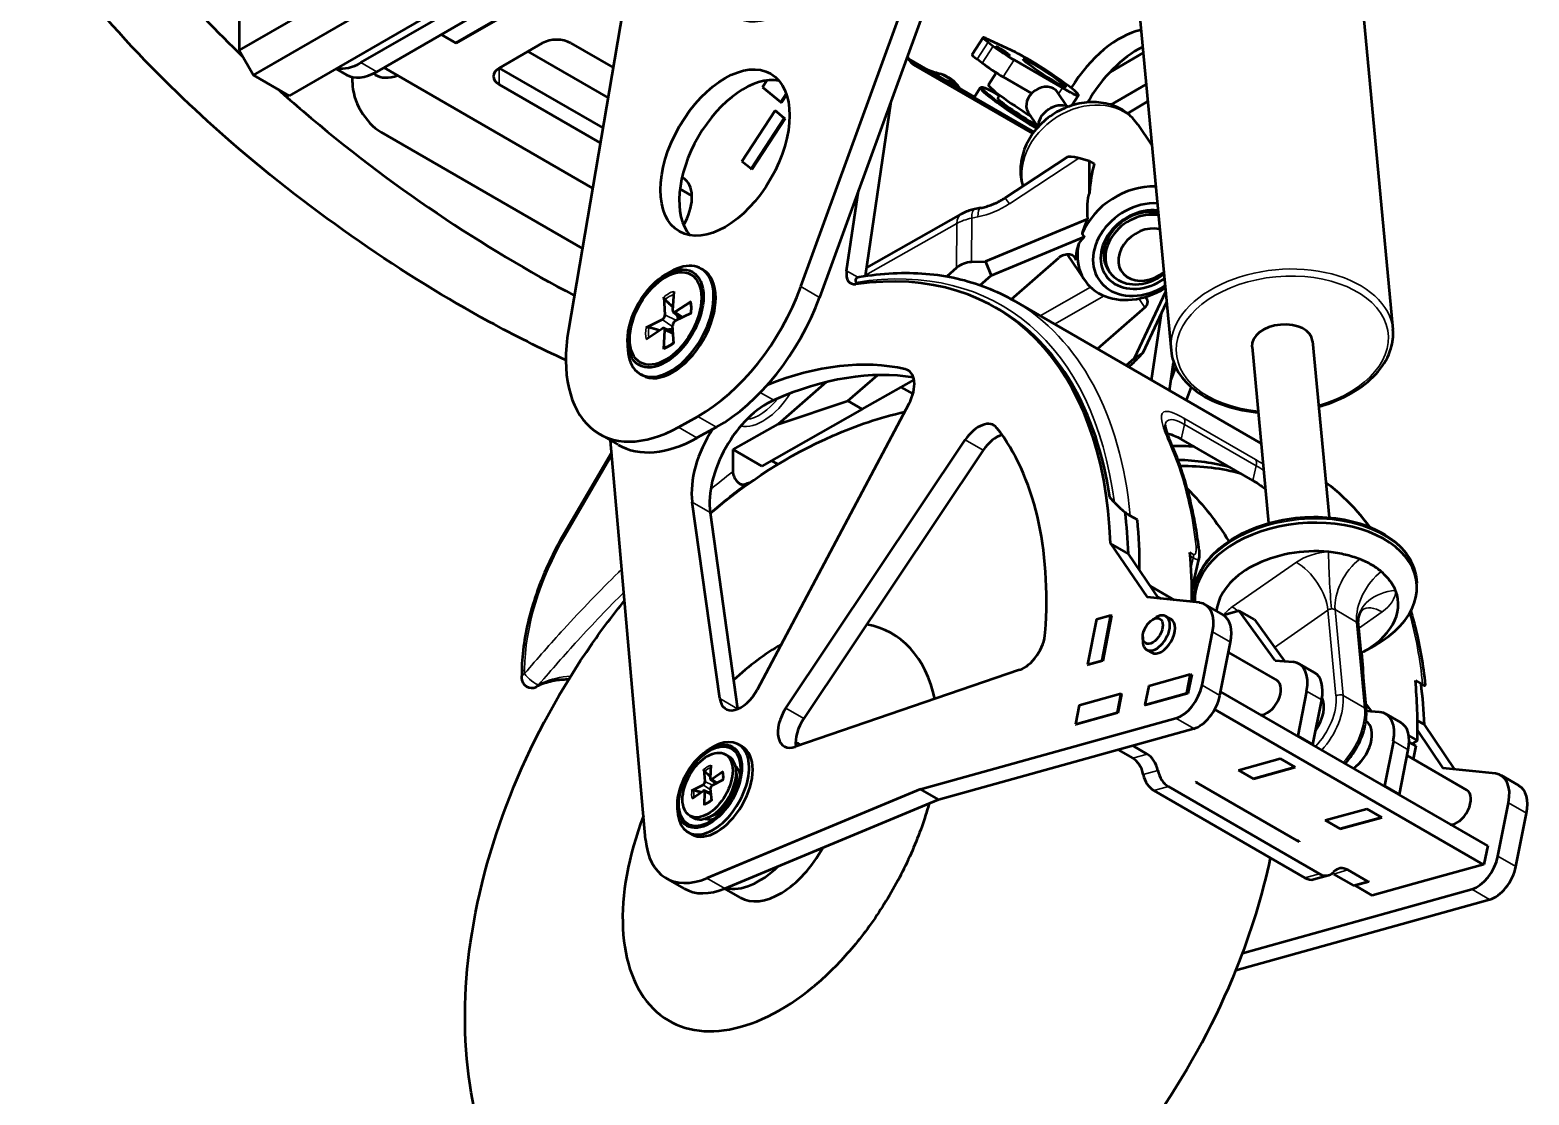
# Model space of a CAD drawing. Header units: millimetres. Extents: x 0 to 1188, y 0 to 840.
# Drawn here: x 843.5 to 991.5, y 199.9 to 304.9 of the extents above; entities that cross this region are included whole.
import ezdxf

# ---------------------------------------------------------------- set-up
doc = ezdxf.new("R2010")
doc.units = ezdxf.units.MM
doc.header["$LTSCALE"] = 2
doc.layers.add('Sichtbar (ISO)', color=7, linetype='Continuous', lineweight=50)
doc.layers.add('Sichtbar schmal (ISO)', color=7, linetype='Continuous', lineweight=35)

msp = doc.modelspace()

# ---------------------------------------------------------------- linework, layer by layer
at = {"layer": 'Sichtbar (ISO)'}
for p, q in [((919.6, 279.62), (938.84, 332.36)), ((940.68, 331.3), (921.44, 278.56)), ((903.07, 312.91), (896.66, 275.35)), ((879.73, 311.92), (864.17, 302.94)), ((876.19, 301.72), (893.29, 311.58)), ((894.84, 310.69), (877.75, 300.82)), ((865.59, 300.49), (881.14, 309.47)), ((974.84, 309.28), (978.03, 275.38)), ((864.17, 308.66), (864.17, 302.94)), ((884.68, 307.43), (869.12, 298.45)), ((891.19, 306.94), (885.53, 303.67)), ((891.26, 306.9), (885.6, 303.63)), ((952.94, 307.22), (956.13, 273.32)), ((884.11, 304.49), (885.53, 303.67)), ((885.6, 303.63), (884.11, 304.49)), ((885.6, 303.63), (885.6, 303.72)), ((889.84, 301.18), (894.08, 303.63)), ((896.91, 303.63), (901.08, 301.23)), ((937.59, 304.19), (936.5, 302.52)), ((940.79, 302.74), (937.84, 304.11)), ((938.09, 303.72), (938.58, 303.35)), ((864.17, 302.94), (865.59, 300.49)), ((892.67, 302.82), (900.57, 298.26)), ((930.21, 302.09), (936.72, 298.33)), ((930.26, 302), (942.61, 294.87)), ((937.49, 301.68), (936.99, 302.05)), ((940.65, 301.98), (945.42, 299.22)), ((953.37, 302.67), (950.12, 300.79)), ((869.12, 298.45), (865.59, 300.49)), ((873.73, 301.11), (874.75, 300.52)), ((877.58, 300.52), (877.39, 300.63)), ((878.46, 301.23), (899.05, 289.34)), ((889.84, 301.18), (900.06, 295.28)), ((942.5, 294.72), (930.76, 301.49)), ((938.11, 299.54), (938.88, 300.72)), ((942.38, 298.68), (939.56, 300.31)), ((875.35, 299.76), (875.35, 300.29)), ((899.81, 293.8), (889.84, 299.55)), ((916.25, 299.96), (915.81, 299.29)), ((915.81, 299.29), (917.61, 297.81)), ((936.69, 298.29), (937.31, 299.23)), ((937.48, 299.28), (937.34, 299.25)), ((953.66, 299.57), (950.18, 297.56)), ((953.66, 299.57), (950.18, 297.56)), ((918.16, 298.65), (917.61, 297.81)), ((917.61, 297.81), (917.68, 297.77)), ((918.2, 298.55), (917.68, 297.77)), ((925.97, 280.68), (928.51, 297.92)), ((939.04, 298.22), (939.23, 298.52)), ((945.89, 297.39), (944.93, 298.8)), ((946.33, 297.49), (946.99, 298.5)), ((953.82, 297.87), (951.82, 296.71)), ((917.07, 296.98), (913.79, 291.97)), ((914.69, 291.23), (917.97, 296.24)), ((918.04, 296.2), (914.76, 291.19)), ((917.14, 296.94), (917.07, 296.98)), ((917.97, 296.24), (917.07, 296.98)), ((917.14, 296.94), (918.04, 296.2)), ((917.97, 296.24), (918.04, 296.2)), ((943, 295.42), (942.04, 296.83)), ((898.04, 283.39), (878.17, 294.86)), ((952.86, 295.62), (954.22, 293.62)), ((914.69, 291.23), (913.79, 291.97)), ((945.87, 292.4), (939.76, 288.38)), ((948.1, 292.01), (947.02, 292.29)), ((948.07, 288.92), (948.1, 292.01)), ((948.1, 292.01), (948.55, 291.75)), ((907.88, 290.44), (908.21, 290.17)), ((914.76, 291.19), (914.69, 291.23)), ((908.85, 288.57), (907.67, 289.26)), ((924.12, 281.17), (925.29, 289.1)), ((937.35, 287.38), (936.75, 287.26)), ((926.08, 281.48), (935.43, 286.78)), ((947.9, 286.27), (937.83, 282.09)), ((938.37, 280.71), (947.57, 284.52)), ((945.87, 282.79), (947.61, 280.23)), ((906.25, 280.81), (906.75, 281.09)), ((909.96, 281.27), (909.75, 281.39)), ((934.97, 281.47), (934, 280.63)), ((936.43, 282.05), (937.83, 282.09)), ((937.83, 282.09), (938.37, 280.71)), ((940.39, 278.37), (945.06, 282.46)), ((949.92, 281.29), (950.1, 281.03)), ((937.3, 279.77), (938.37, 280.71)), ((906.07, 278.58), (906.18, 276.83)), ((907.06, 279.15), (906.95, 277.27)), ((908.79, 278.15), (907.21, 277.12)), ((965.02, 264.15), (940.62, 278.24)), ((955.58, 279.11), (952.51, 272.54)), ((907.01, 277.1), (907.8, 276.52)), ((908.79, 277.01), (907.21, 276.23)), ((938.81, 277.56), (939.16, 277.35)), ((953.55, 277.56), (948.88, 273.47)), ((953.38, 273.12), (955.68, 278.05)), ((954.22, 270.39), (955.19, 277)), ((904.34, 275.59), (905.91, 276.37)), ((904.34, 274.45), (905.91, 275.48)), ((906.07, 273.45), (906.18, 275.33)), ((906.1, 275.51), (906.99, 275.12)), ((907.06, 274.02), (906.95, 275.77)), ((902.51, 274.32), (902.51, 273.74)), ((964.13, 273.69), (965.76, 256.27)), ((970.1, 274.25), (971.74, 256.84)), ((952.51, 272.54), (951.71, 271.84)), ((952.51, 272.54), (953.38, 273.12)), ((953.38, 273.12), (952.87, 272.56)), ((903.96, 270.88), (903.75, 271)), ((924.24, 268.34), (927.15, 270.89)), ((955.99, 269.37), (956.39, 272.13)), ((956.14, 270.43), (956.59, 271.66)), ((922.09, 270.19), (917.36, 266.06)), ((925.65, 267.52), (930.77, 270.43)), ((930.67, 269.04), (929.5, 269.71)), ((958.11, 269.72), (957.64, 268.42)), ((930.27, 268.06), (915.28, 239.85)), ((917.36, 266.06), (924.24, 268.34)), ((924.24, 268.34), (925.65, 267.52)), ((907.52, 265.76), (909.42, 266.82)), ((925.65, 267.52), (918.65, 263.55)), ((901.56, 264.03), (899.72, 265.09)), ((911.26, 265.76), (909.35, 264.7)), ((912.92, 263.54), (917.36, 266.06)), ((904.27, 225.08), (900.83, 264.44)), ((912.91, 261.4), (912.92, 263.54)), ((915.75, 261.91), (912.92, 263.54)), ((918.65, 263.55), (915.75, 261.91)), ((918.13, 238.03), (935.83, 264.5)), ((937.6, 263.48), (919.89, 237.01)), ((964.21, 260.49), (957.14, 264.57)), ((896.21, 255.19), (900.94, 263.28)), ((917.34, 262.09), (916.71, 262.45)), ((911.59, 238.99), (908.89, 258.37)), ((950.54, 258.34), (950.09, 258.82)), ((910.66, 257.35), (913.36, 237.97)), ((952.82, 256.61), (952.11, 257.02)), ((950.16, 254.29), (953.77, 248.98)), ((951.93, 253.27), (950.16, 254.29)), ((954.93, 248.86), (951.93, 253.27)), ((958.19, 249.69), (958.86, 252.71)), ((956.46, 248.7), (954.11, 250.06)), ((980.35, 250.73), (980.38, 250.35)), ((958.94, 248.45), (953.77, 248.98)), ((954.81, 249.03), (955.14, 248.84)), ((958.44, 248.67), (958.46, 248.5)), ((948.77, 246.81), (950.2, 247.21)), ((949.32, 242.75), (950.2, 247.21)), ((950.27, 247.17), (949.39, 242.71)), ((950.2, 247.21), (950.27, 247.17)), ((955.63, 247.09), (956.13, 246.81)), ((961.27, 247.25), (959.5, 248.27)), ((962.87, 247.63), (961.34, 247.2)), ((966.4, 242.74), (962.87, 247.63)), ((964.36, 246.77), (962.87, 247.63)), ((948.77, 246.81), (947.88, 242.35)), ((954.33, 246.79), (954.68, 247)), ((964.36, 246.77), (967.32, 242.66)), ((974.59, 246.33), (975.39, 237.86)), ((953.34, 245.08), (953.34, 244.67)), ((959.19, 240.29), (960.24, 245.57)), ((960.96, 239.27), (962.01, 244.55)), ((975.16, 243.61), (976.26, 244.23)), ((947.88, 242.35), (949.32, 242.75)), ((949.39, 242.71), (947.95, 242.31)), ((949.39, 242.71), (949.32, 242.75)), ((953.73, 243.8), (954.23, 243.52)), ((961.8, 243.53), (966.59, 240.76)), ((966.4, 242.74), (968.17, 242.6)), ((974.9, 243.07), (974.94, 243.28)), ((892.05, 241.45), (892.04, 241.04)), ((941.18, 241.8), (919.02, 234.23)), ((947.88, 242.35), (947.95, 242.31)), ((953.93, 240.23), (958.03, 241.38)), ((958.03, 241.38), (957.66, 239.5)), ((958.17, 241.35), (957.8, 239.48)), ((958.03, 241.38), (958.16, 241.3)), ((958.1, 241.34), (958.17, 241.35)), ((968.77, 242.42), (970.26, 241.56)), ((953.93, 240.23), (953.55, 238.36)), ((969.51, 239.71), (968.64, 235.31)), ((980.25, 240.77), (980.96, 240.36)), ((947.08, 238.33), (946.71, 236.46)), ((947.08, 238.33), (951.19, 239.47)), ((951.19, 239.47), (950.82, 237.6)), ((951.26, 239.43), (950.89, 237.56)), ((951.19, 239.47), (951.26, 239.43)), ((953.55, 238.36), (957.66, 239.5)), ((953.62, 238.32), (953.55, 238.36)), ((957.8, 239.48), (953.62, 238.32)), ((957.66, 239.5), (957.73, 239.46)), ((961.03, 239.65), (987.37, 224.44)), ((970.12, 234.46), (971, 238.86)), ((975.33, 238.48), (975.87, 237.73)), ((931.42, 230.03), (956.6, 237.04)), ((946.71, 236.46), (950.82, 237.6)), ((950.89, 237.56), (946.78, 236.41)), ((950.82, 237.6), (950.89, 237.56)), ((960.44, 237.9), (986.93, 222.6)), ((975.39, 236.73), (975.36, 236.74)), ((975.39, 237.76), (976.72, 237.66)), ((977.33, 237.48), (978.81, 236.62)), ((981.14, 236.41), (980.46, 236.8)), ((933.18, 229.01), (958.37, 236.02)), ((946.71, 236.46), (946.78, 236.41)), ((968.64, 235.31), (968.57, 235.29)), ((968.64, 235.31), (970.12, 234.46)), ((980.45, 234.86), (979.6, 235.35)), ((980.46, 235.82), (982.97, 232.12)), ((984.13, 232), (981.14, 236.41)), ((910.6, 234.01), (910.96, 234.21)), ((913.81, 234.25), (913.46, 234.46)), ((919.55, 234.41), (919.48, 234.44)), ((950.9, 233.94), (952.35, 233.1)), ((953.79, 233.5), (952.33, 234.34)), ((970.05, 234.44), (970.12, 234.46)), ((978.07, 234.77), (977.19, 230.37)), ((978.68, 229.52), (979.55, 233.92)), ((979.64, 234.69), (980.28, 234.33)), ((979.92, 234.53), (980.45, 234.86)), ((980.28, 234.33), (980.02, 233.01)), ((910.72, 232.42), (910.66, 231.12)), ((912.15, 233.48), (912.49, 233.28)), ((913.15, 232.29), (913.2, 232.27)), ((962.79, 231.91), (966.9, 233.06)), ((962.79, 231.91), (966.9, 233.06)), ((966.9, 233.06), (968.38, 232.2)), ((968.38, 232.2), (966.9, 233.06)), ((979.44, 233.35), (985.33, 229.95)), ((910.01, 231.98), (910.12, 230.8)), ((910.7, 231.01), (911.24, 230.61)), ((911.93, 231.79), (910.84, 231.03)), ((911.95, 230.97), (910.86, 230.41)), ((913.22, 231.19), (913.22, 231.68)), ((958.61, 230.81), (958.59, 230.72)), ((964.27, 231.06), (962.79, 231.91)), ((964.27, 231.06), (962.79, 231.91)), ((968.38, 232.2), (964.27, 231.06)), ((964.27, 231.06), (968.38, 232.2)), ((988.14, 231.59), (982.97, 232.12)), ((990.47, 230.39), (988.7, 231.41)), ((908.85, 229.92), (909.95, 230.48)), ((908.87, 229.11), (909.96, 229.87)), ((910.08, 228.48), (910.14, 229.78)), ((910.09, 229.9), (910.73, 229.61)), ((931.42, 230.03), (910.33, 221.27)), ((910.8, 228.91), (910.68, 230.1)), ((933.18, 229.01), (931.42, 230.03)), ((954.44, 229.9), (969.34, 221.3)), ((970.78, 221.7), (955.88, 230.3)), ((968.78, 224.85), (958.59, 230.72)), ((958.6, 230.76), (958.68, 230.71)), ((958.68, 230.71), (958.64, 230.7)), ((977.19, 230.37), (977.12, 230.35)), ((977.19, 230.37), (978.68, 229.52)), ((978.61, 229.5), (978.68, 229.52)), ((907.42, 228.49), (907.42, 228.09)), ((912.1, 220.25), (933.18, 229.01)), ((971.34, 226.97), (975.45, 228.12)), ((971.34, 226.97), (975.45, 228.12)), ((975.45, 228.12), (976.94, 227.26)), ((976.94, 227.26), (975.45, 228.12)), ((988.39, 223.43), (989.44, 228.71)), ((908.65, 227.42), (908.99, 227.22)), ((910.18, 227.14), (910.23, 227.11)), ((911.17, 227.64), (910.74, 227.39)), ((972.83, 226.12), (971.34, 226.97)), ((972.83, 226.12), (971.34, 226.97)), ((976.94, 227.26), (972.83, 226.12)), ((972.83, 226.12), (976.94, 227.26)), ((990.16, 222.41), (991.21, 227.69)), ((908.81, 225.59), (908.46, 225.8)), ((968.54, 224.98), (968.58, 225)), ((968.58, 225), (968.73, 224.92)), ((968.79, 224.93), (968.78, 224.85)), ((987.38, 224.49), (987, 222.62)), ((987.31, 224.47), (987.38, 224.49)), ((975.56, 220.93), (973.58, 222.07)), ((987, 222.62), (982.83, 221.46)), ((908.08, 220.24), (906.31, 221.26)), ((970.23, 221.16), (971.67, 221.56)), ((972.15, 221.67), (974.13, 220.53)), ((974.13, 220.53), (975.56, 220.93)), ((975.65, 220.91), (974.29, 220.53)), ((974.29, 220.53), (974.29, 220.57)), ((974.29, 220.53), (975.98, 219.55)), ((975.58, 221.02), (975.56, 220.93)), ((975.57, 220.96), (975.65, 220.91)), ((980.09, 220.7), (975.98, 219.55)), ((982.83, 221.46), (980.09, 220.7)), ((913.6, 219.36), (912.08, 220.24)), ((962.52, 212.19), (987.57, 219.16)), ((963.18, 213.88), (985.81, 220.18))]:
    msp.add_line(p, q, dxfattribs=at)
msp.add_arc((893.04, 241.03), 1, 179.5449, 297.2116, dxfattribs=at)
for centre, major_axis, ratio, start_param, end_param in [((918.07, 314.94), (5, 8.66), 0.57735, 1.183708, 6.670274), ((951.02, 295.91), (5, 8.66), 0.57735, 0.479241, 1.522093), ((895.5, 302.82), (-2, 0), 0.57735, 3.926991, 5.497787), ((939.27, 303.09), (-1.67, 1.1), 0.078653, 5.782973, 7.123665), ((939.76, 302.72), (-1.67, 1.1), 0.078653, 0.84048, 2.181171), ((931.85, 303.16), (-1.27, -1.54), 0.812699, 5.756992, 6.418583), ((938.17, 301.42), (-1.67, 1.1), 0.078653, 0, 0.84048), ((943.64, 300.69), (3.35, -2.19), 0.078653, 5.322764, 8.924566), ((952.86, 294.85), (-5, -8.66), 0.57735, 3.863354, 4.70482), ((876.19, 306.61), (-3, -5.2), 0.57735, 0.199713, 0.785398), ((877.75, 305.72), (-3, -5.2), 0.57735, 0, 0.785398), ((880.58, 305.72), (-3, -5.2), 0.57735, 0, 0.600669), ((891.26, 300.37), (-2, 0), 0.57735, 5.497787, 7.068583), ((913.96, 291.78), (4.5, 7.79), 0.57735, 0.205723, 2.935869), ((951.69, 339.57), (-21.67, -37.54), 0.57735, 0.083848, 0.143667), ((929.11, 291.64), (5, 8.66), 0.57735, 6.000344, 6.426852), ((938.67, 301.05), (1.67, -1.1), 0.078653, 3.982072, 5.322764), ((878.17, 298.12), (2, -3.46), 0.57735, 3.926991, 5.497787), ((953.53, 338.51), (-21.67, -37.54), 0.57735, 0.083848, 0.133425), ((941.13, 296.85), (-3.68, 2.41), 0.078653, 5.316684, 8.425966), ((941.08, 296.77), (-3.77, 2.46), 0.078653, 6.204206, 8.40766), ((941.46, 297.35), (-3.35, 2.19), 0.078653, 0, 1.877588), ((943.49, 297.82), (-1.45, -0.99), 0.786695, 3.141593, 6.283185), ((941.13, 296.85), (-2.09, 1.37), 0.078653, 0, 2.618126), ((944.88, 295.78), (1.65, 1.13), 0.786695, 0.459422, 2.682171), ((948.15, 291.5), (-2.31, 0.86), 0.167755, 5.282637, 6.160794), ((952.59, 284.48), (-1.23, 10.98), 0.403542, 0.802009, 1.109935), ((906.03, 286.83), (2, 3.46), 0.57735, 4.715495, 6.186706), ((952.98, 283.9), (-5.37, -3.66), 0.786695, 3.950222, 5.398105), ((962.14, 270.47), (-13.24, 19.62), 0.274521, 0.208676, 0.474453), ((953.4, 283.28), (-4.38, -2.99), 0.786695, 3.942516, 7.803576), ((953.4, 283.28), (-3.72, -2.54), 0.786695, 3.874739, 7.871353), ((953.23, 283.54), (-3.3, -2.25), 0.786695, 3.772236, 6.283185), ((954.57, 281.57), (-5.84, 5.79), 0.781501, 0.214284, 0.444106), ((953.4, 283.28), (-3.3, -2.25), 0.786695, 3.816996, 7.929096), ((953.75, 282.77), (-2.48, -1.69), 0.786695, 3.758194, 7.987898), ((952.11, 282.46), (-5.85, -2.06), 0.682971, 5.331322, 5.477204), ((951.17, 284.93), (-4.38, 4.34), 0.493662, 1.126173, 1.194284), ((945.77, 282.05), (-0.98, -0.298), 0.694502, 2.987806, 5.28833), ((952.98, 283.9), (-5.37, -3.66), 0.786695, 5.565677, 7.724531), ((953.27, 283.48), (-6.37, -1.94), 0.694502, 5.779699, 6.129398), ((906.75, 276.19), (-3, -5.2), 0.57735, 5.497787, 10.210176), ((906.96, 276.07), (3, 5.2), 0.57735, 3.141593, 6.283185), ((925.51, 281.68), (-1, -1.73), 0.57735, 5.314041, 6.708486), ((911.31, 229.92), (27.5, 47.63), 0.57735, 5.540812, 6.708486), ((937.77, 276.44), (-2.1, 5.45), 0.620693, 6.070322, 6.506655), ((909.62, 280), (-8, -13.86), 0.57735, 0.767497, 1.866147), ((926.04, 281.06), (-0.75, -1.3), 0.57735, 5.869257, 6.072582), ((911.46, 278.94), (8, 13.86), 0.57735, 3.90909, 5.00774), ((952.84, 277.97), (-0.98, -0.298), 0.694502, 2.146737, 3.705444), ((952.11, 282.46), (-5.85, -2.06), 0.682971, 1.864483, 1.943131), ((905.93, 276.67), (0.175, 0.302), 0.57735, 3.859207, 5.565571), ((907.2, 277.4), (-0.175, -0.302), 0.57735, 5.430003, 7.136368), ((911.66, 229.72), (27.5, 47.63), 0.57735, 5.652438, 6.283185), ((907.72, 278.94), (-8, -13.86), 0.57735, 5.282755, 7.050683), ((905.93, 275.21), (0.175, 0.302), 0.57735, 5.430003, 7.136368), ((907.2, 275.94), (-0.175, -0.302), 0.57735, 3.859207, 5.565571), ((967.11, 273.97), (-2.99, -0.28), 0.633461, 3.141593, 6.283185), ((911.31, 229.92), (23, 39.84), 0.57735, 0.177143, 0.631748), ((949.08, 269.91), (-4.02, -3.03), 0.082503, 2.30633, 2.733966), ((913.08, 228.9), (23, 39.84), 0.57735, 0.212231, 0.666971), ((928.68, 268.77), (1.5, 2.6), 0.57735, 4.772989, 6.460328), ((916.25, 261.55), (4, 6.93), 0.57735, 0.666971, 2.504061), ((914.48, 262.57), (-4, -6.93), 0.57735, 4.609911, 5.645654), ((937.15, 263.34), (1.5, 2.6), 0.57735, 6.05271, 7.740049), ((938.92, 262.32), (1.5, 2.6), 0.57735, 0.530805, 1.456863), ((911.31, 229.92), (23, 39.84), 0.57735, 5.41313, 6.05271), ((909.56, 277.88), (-8, -13.86), 0.57735, 0, 0.767497), ((939.45, 213.68), (27.5, 47.63), 0.57735, 0.275922, 0.338521), ((939.45, 213.68), (26.75, 46.33), 0.57735, 0.147435, 0.308536), ((940.51, 213.06), (26.75, 46.33), 0.57735, 0.147435, 0.333263), ((921.31, 245.86), (-7.89, 13.92), 0.582645, 6.150034, 6.206674), ((913.08, 228.9), (27.5, 47.63), 0.57735, 5.540812, 5.637286), ((913.08, 228.9), (28.25, 48.93), 0.57735, 5.490993, 5.601255), ((969.43, 249.32), (10.95, 1.03), 0.633461, 5.324105, 9.394624), ((918.24, 225.92), (28.25, 48.93), 0.57735, 5.487756, 5.596107), ((969.58, 247.78), (-8.96, -0.84), 0.633461, 4.415797, 6.162329), ((969.58, 247.78), (8.96, 0.84), 0.633461, 5.282343, 6.466059), ((954.68, 245.45), (-0.95, -1.65), 0.57735, 5.497787, 10.210176), ((957.5, 244.8), (2, 3.46), 0.57735, 5.244228, 6.535771), ((959.27, 243.78), (2, 3.46), 0.57735, 5.244228, 6.283185), ((917.6, 226.29), (11.02, 19.09), 0.57735, 5.714231, 6.492001), ((955.18, 245.16), (0.95, 1.65), 0.57735, 3.141593, 6.283185), ((917.6, 226.29), (11.02, 19.09), 0.57735, 0.782224, 1.087524), ((941.61, 244.45), (1.5, 2.6), 0.57735, 3.725791, 5.41313), ((974.27, 243.12), (-0.5, -0.866), 0.57735, 2.067729, 2.332366), ((935.21, 216.12), (-28.25, -48.93), 0.57735, 2.382604, 2.452341), ((966.77, 238.95), (2, 3.46), 0.57735, 5.244228, 6.553225), ((968.26, 238.1), (2, 3.46), 0.57735, 5.244228, 6.283185), ((902.45, 223.82), (-9.1, 16.25), 0.5118, 6.227762, 6.265026), ((913.69, 240.56), (-1.5, -2.6), 0.57735, 5.645654, 7.914582), ((957.14, 239.72), (-1.5, -2.6), 0.57735, 0.531839, 2.102635), ((965.64, 239.12), (0.95, 1.65), 0.57735, 3.372115, 6.283185), ((940.51, 213.06), (28.25, 48.93), 0.57735, 5.470358, 5.601255), ((942.28, 212.04), (27.5, 47.63), 0.57735, 5.540812, 5.63558), ((958.9, 238.69), (1.5, 2.6), 0.57735, 3.673431, 5.244228), ((969.25, 237.04), (1.4, 2.42), 0.57735, 4.545233, 5.946796), ((915.46, 239.54), (1.5, 2.6), 0.57735, 2.504061, 2.511455), ((919.45, 236.87), (-1.5, -2.6), 0.57735, 4.598456, 6.867384), ((921.21, 235.85), (1.5, 2.6), 0.57735, 1.456863, 2.512581), ((973.99, 234.3), (1.4, 2.42), 0.57735, 3.990743, 6.283185), ((975.33, 234.01), (2, 3.46), 0.57735, 5.244228, 6.553225), ((976.81, 233.16), (2, 3.46), 0.57735, 5.244228, 6.283185), ((910.96, 230.13), (-2.5, -4.33), 0.57735, 5.497787, 10.210176), ((911.31, 229.92), (2.5, 4.33), 0.57735, 3.141593, 6.283185), ((915.48, 227.52), (4, 6.93), 0.57735, 6.26721, 6.376448), ((910.74, 230.25), (1.75, 3.03), 0.57735, 3.141593, 6.283185), ((911.52, 229.8), (1.5, 2.6), 0.57735, 5.696144, 6.194144), ((951.99, 231.31), (0.54, -1.93), 0.703719, 1.472235, 2.519433), ((953.43, 231.71), (-0.54, 1.93), 0.703719, 4.613828, 5.661026), ((909.96, 230.68), (0.118, 0.204), 0.57735, 3.870875, 5.604616), ((910.82, 231.21), (-0.118, -0.204), 0.57735, 5.441671, 7.175412), ((911.17, 230.01), (-1.49, -2.58), 0.57735, 0.559428, 2.582165), ((911.17, 230.01), (-1.45, -2.51), 0.57735, 0.785398, 2.356194), ((954.8, 231.69), (0.54, -1.93), 0.703719, 4.613828, 5.661026), ((956.23, 232.09), (-0.54, 1.93), 0.703719, 1.472235, 2.519433), ((986.7, 227.94), (2, 3.46), 0.57735, 5.244228, 6.535771), ((909.98, 229.69), (0.118, 0.204), 0.57735, 5.441671, 7.175412), ((910.85, 230.22), (-0.118, -0.204), 0.57735, 3.870875, 5.604616), ((984.38, 228.3), (0.95, 1.65), 0.57735, 3.372115, 6.283185), ((988.47, 226.92), (2, 3.46), 0.57735, 5.244228, 6.283185), ((917.6, 226.29), (-11.02, -19.09), 0.57735, 4.978692, 7.278897), ((911.52, 229.8), (-1.5, -2.6), 0.57735, 0.089042, 0.587042), ((911.31, 229.92), (-5, -8.66), 0.57735, 5.593482, 6.929286), ((917.6, 226.29), (-4, -6.93), 0.57735, 0, 1.611817), ((986.34, 222.85), (-1.5, -2.6), 0.57735, 0.531839, 2.102635), ((915.48, 227.52), (-4, -6.93), 0.57735, 0.168558, 1.123643), ((973.23, 220.28), (-0.54, 1.93), 0.703719, 5.661026, 6.708223), ((988.11, 221.83), (1.5, 2.6), 0.57735, 3.673431, 5.244228), ((969.7, 223.08), (0.54, -1.93), 0.703719, 5.661026, 6.283185), ((971.13, 223.48), (0.54, -1.93), 0.703719, 5.661026, 6.708223), ((971.79, 219.88), (0.54, -1.93), 0.703719, 2.519433, 2.606832), ((913.08, 228.9), (-5, -8.66), 0.57735, 0, 0.6461)]:
    msp.add_ellipse(centre, major_axis=major_axis, ratio=ratio, start_param=start_param, end_param=end_param, dxfattribs=at)
for centre, major_axis, ratio in [((939.51, 302.9), (-0.669, 0.438), 0.078653), ((912.12, 292.84), (4.5, 7.79), 0.57735), ((943.64, 300.69), (-2.09, 1.37), 0.078653), ((906.25, 276.48), (-2.65, -4.59), 0.57735), ((906.25, 276.48), (2.5, 4.33), 0.57735), ((954.33, 245.65), (0.7, 1.21), 0.57735), ((910.6, 230.33), (-2.25, -3.9), 0.57735), ((910.6, 230.33), (2.15, 3.72), 0.57735), ((910.4, 230.45), (1.75, 3.03), 0.57735)]:
    msp.add_ellipse(centre, major_axis=major_axis, ratio=ratio, dxfattribs=at)
for points, knots in [([(849.89, 319.4), (850.24, 318.89), (850.6, 318.39), (854.82, 312.52), (859.32, 307.33), (864.54, 302.3)], [-31.975354, -31.975354, -31.975354, -31.975354, -31.689009, -31.689009, -28.632636, -28.632636, -28.632636, -28.632636]), ([(896.4, 272.38), (893.87, 273.53), (891.34, 274.8), (880.45, 280.73), (871.58, 286.76), (857.31, 299.14), (849.96, 306.42), (843.53, 315.73)], [4.8367, 4.8367, 4.8367, 4.8367, 5.898945, 5.898945, 9.488627, 9.488627, 12.145149, 12.145149, 12.145149, 12.145149]), ([(867.97, 299.12), (868.79, 298.38), (869.63, 297.65), (878.98, 289.65), (888.32, 283.4), (897.24, 278.75)], [-27.98297, -27.98297, -27.98297, -27.98297, -27.528662, -27.528662, -23.004778, -23.004778, -23.004778, -23.004778]), ([(952.86, 295.62), (952.54, 296.08), (952.14, 296.49), (951.22, 297.15), (950.69, 297.41), (949.55, 297.75), (948.93, 297.83), (947.63, 297.81), (946.96, 297.7), (945.65, 297.27), (945.01, 296.96), (943.83, 296.18), (943.29, 295.7), (942.38, 294.62), (942.01, 294.02), (941.48, 292.75), (941.32, 292.09), (941.24, 290.81), (941.31, 290.18), (941.5, 289.56), (941.51, 289.55), (941.51, 289.53)], [1.208877, 1.208877, 1.208877, 1.208877, 1.485634, 1.485634, 1.772478, 1.772478, 2.08375, 2.08375, 2.419385, 2.419385, 2.76784, 2.76784, 3.119482, 3.119482, 3.468334, 3.468334, 3.804398, 3.804398, 4.114065, 4.114065, 4.122502, 4.122502, 4.122502, 4.122502]), ([(936.75, 287.26), (936.66, 287.24), (936.57, 287.22), (936.39, 287.17), (936.3, 287.15), (936.12, 287.09), (936.04, 287.06), (935.86, 286.99), (935.77, 286.95), (935.6, 286.87), (935.52, 286.82), (935.43, 286.78)], [4.2760567, 4.2760567, 4.2760567, 4.2760567, 4.3633231, 4.3633231, 4.4505896, 4.4505896, 4.5378561, 4.5378561, 4.6251225, 4.6251225, 4.712389, 4.712389, 4.712389, 4.712389]), ([(937.35, 287.38), (937.51, 287.41), (937.68, 287.45), (938.01, 287.55), (938.18, 287.6), (938.51, 287.73), (938.67, 287.79), (939, 287.94), (939.16, 288.02), (939.47, 288.19), (939.62, 288.29), (939.76, 288.38)], [-1.5707963, -1.5707963, -1.5707963, -1.5707963, -1.4660766, -1.4660766, -1.3613568, -1.3613568, -1.2566371, -1.2566371, -1.1519173, -1.1519173, -1.0471976, -1.0471976, -1.0471976, -1.0471976]), ([(949.48, 282.91), (949.43, 282.96), (949.38, 283.01), (949.3, 283.1), (949.28, 283.13), (949.26, 283.16)], [3.086239, 3.086239, 3.086239, 3.086239, 3.11081863, 3.11081863, 3.12363649, 3.12363649, 3.12363649, 3.12363649]), ([(949.49, 283.04), (949.45, 283.17), (949.42, 283.29), (949.39, 283.48), (949.39, 283.55), (949.38, 283.62)], [1.06991885, 1.06991885, 1.06991885, 1.06991885, 1.1118094, 1.1118094, 1.13437357, 1.13437357, 1.13437357, 1.13437357]), ([(925.06, 280.05), (925.05, 280.05), (925.05, 280.05), (925.02, 280.14), (925.01, 280.22), (925.04, 280.37), (925.08, 280.43), (925.2, 280.54), (925.27, 280.57), (925.36, 280.59)], [-0.1671741, -0.1671741, -0.1671741, -0.1671741, -0.1654416, -0.1654416, -0.1269561, -0.1269561, -0.0913742, -0.0913742, -0.0550321, -0.0550321, -0.0550321, -0.0550321]), ([(925.36, 280.59), (926.49, 280.77), (927.6, 280.89), (929.8, 281), (930.87, 280.98), (932.98, 280.81), (934.01, 280.65), (936.01, 280.2), (936.98, 279.9), (938.85, 279.17), (939.76, 278.74), (940.62, 278.24)], [4.7656606, 4.7656606, 4.7656606, 4.7656606, 4.8543927, 4.8543927, 4.9431249, 4.9431249, 5.031857, 5.031857, 5.1205891, 5.1205891, 5.2093212, 5.2093212, 5.2093212, 5.2093212]), ([(906.2, 278.33), (906.18, 278.35), (906.16, 278.38), (906.12, 278.43), (906.1, 278.46), (906.08, 278.52), (906.07, 278.56), (906.07, 278.58)], [0.09373776, 0.09373776, 0.09373776, 0.09373776, 0.10198629, 0.10198629, 0.11216063, 0.11216063, 0.1224428, 0.1224428, 0.1224428, 0.1224428]), ([(908.71, 278), (908.71, 278.01), (908.71, 278.02), (908.71, 278.05), (908.71, 278.07), (908.74, 278.11), (908.76, 278.14), (908.79, 278.15)], [0.09833064, 0.09833064, 0.09833064, 0.09833064, 0.10198629, 0.10198629, 0.11216063, 0.11216063, 0.1224428, 0.1224428, 0.1224428, 0.1224428]), ([(908.71, 278), (908.72, 277.94), (908.73, 277.88), (908.75, 277.75), (908.76, 277.68), (908.76, 277.54), (908.76, 277.47), (908.76, 277.32), (908.75, 277.24), (908.73, 277.11), (908.73, 277.04), (908.72, 276.98)], [2.9156588, 2.9156588, 2.9156588, 2.9156588, 3.005843, 3.005843, 3.0960272, 3.0960272, 3.1862114, 3.1862114, 3.2763956, 3.2763956, 3.3485103, 3.3485103, 3.3485103, 3.3485103]), ([(904.34, 275.59), (904.37, 275.6), (904.4, 275.61), (904.46, 275.62), (904.5, 275.62), (904.56, 275.61), (904.59, 275.61), (904.62, 275.6)], [0.04102574, 0.04102574, 0.04102574, 0.04102574, 0.05130791, 0.05130791, 0.06148224, 0.06148224, 0.06973077, 0.06973077, 0.06973077, 0.06973077]), ([(970.71, 267.78), (970.92, 267.84), (971.12, 267.9), (972.4, 268.32), (973.42, 268.78), (975.19, 269.89), (975.96, 270.54), (977.16, 271.94), (977.59, 272.71), (978.02, 274.12), (978.09, 274.76), (978.03, 275.38)], [4.264682, 4.264682, 4.264682, 4.264682, 4.325471, 4.325471, 4.65154, 4.65154, 4.977963, 4.977963, 5.300556, 5.300556, 5.554647, 5.554647, 5.554647, 5.554647]), ([(907.05, 274.1), (907, 274.06), (906.95, 274.02), (906.84, 273.93), (906.78, 273.89), (906.65, 273.81), (906.59, 273.78), (906.46, 273.71), (906.4, 273.68), (906.28, 273.63), (906.22, 273.61), (906.17, 273.59)], [4.5054714, 4.5054714, 4.5054714, 4.5054714, 4.5775861, 4.5775861, 4.6677702, 4.6677702, 4.7579544, 4.7579544, 4.8481386, 4.8481386, 4.9383228, 4.9383228, 4.9383228, 4.9383228]), ([(906.07, 273.45), (906.07, 273.48), (906.08, 273.51), (906.1, 273.55), (906.12, 273.57), (906.15, 273.59), (906.16, 273.59), (906.17, 273.59)], [0.04102574, 0.04102574, 0.04102574, 0.04102574, 0.05130791, 0.05130791, 0.06148224, 0.06148224, 0.0651379, 0.0651379, 0.0651379, 0.0651379]), ([(956.13, 273.32), (956.2, 272.58), (956.44, 271.86), (957.27, 270.51), (957.85, 269.89), (959.32, 268.79), (960.21, 268.33), (962.19, 267.62), (963.29, 267.37), (964.53, 267.24), (964.63, 267.23), (964.73, 267.22)], [2.413054, 2.413054, 2.413054, 2.413054, 2.713191, 2.713191, 3.023886, 3.023886, 3.347328, 3.347328, 3.673788, 3.673788, 3.703019, 3.703019, 3.703019, 3.703019]), ([(910.67, 257.27), (914.34, 260.36), (918.36, 262.99), (925.03, 265.91), (927.38, 266.71), (929.85, 267.27)], [5.1425348, 5.1425348, 5.1425348, 5.1425348, 5.4870236, 5.4870236, 5.66234, 5.66234, 5.66234, 5.66234]), ([(955.55, 266), (955.55, 266), (955.55, 265.98), (955.55, 265.89), (955.57, 265.79), (955.63, 265.54), (955.67, 265.39), (955.79, 265.04), (955.85, 264.85), (956.01, 264.45), (956.1, 264.24), (956.21, 263.98), (956.23, 263.95), (956.24, 263.92)], [0.6252555, 0.6252555, 0.6252555, 0.6252555, 0.6880339, 0.6880339, 0.8053996, 0.8053996, 0.9227652, 0.9227652, 1.0401309, 1.0401309, 1.1574966, 1.1574966, 1.1734443, 1.1734443, 1.1734443, 1.1734443]), ([(955.77, 265.1), (955.82, 265.1), (955.87, 265.09), (956.08, 265.06), (956.26, 265), (956.67, 264.83), (956.9, 264.71), (957.14, 264.57)], [1.7799083, 1.7799083, 1.7799083, 1.7799083, 1.8178636, 1.8178636, 1.9216793, 1.9216793, 2.0254949, 2.0254949, 2.0254949, 2.0254949]), ([(958.9, 253.61), (958.81, 254.37), (958.71, 255.11), (958.46, 256.58), (958.32, 257.3), (958, 258.7), (957.83, 259.39), (957.44, 260.74), (957.22, 261.4), (956.76, 262.68), (956.51, 263.31), (956.24, 263.92)], [0.4100093, 0.4100093, 0.4100093, 0.4100093, 0.4625988, 0.4625988, 0.5151884, 0.5151884, 0.5677779, 0.5677779, 0.6203675, 0.6203675, 0.672957, 0.672957, 0.672957, 0.672957]), ([(914.06, 260.09), (913.99, 260.06), (913.91, 260.06), (913.74, 260.09), (913.64, 260.13), (913.46, 260.25), (913.38, 260.33), (913.21, 260.52), (913.14, 260.63), (913.03, 260.86), (912.98, 260.97), (912.92, 261.19), (912.91, 261.3), (912.91, 261.4)], [0, 0, 0, 0, 0.0391328, 0.0391328, 0.0776766, 0.0776766, 0.1161336, 0.1161336, 0.1550463, 0.1550463, 0.1919193, 0.1919193, 0.2289248, 0.2289248, 0.2289248, 0.2289248]), ([(971.41, 260.3), (972.01, 259.86), (972.58, 259.38), (974.08, 257.97), (974.95, 256.98), (975.74, 255.9)], [5.2781162, 5.2781162, 5.2781162, 5.2781162, 5.3441032, 5.3441032, 5.4574515, 5.4574515, 5.4574515, 5.4574515]), ([(950.54, 258.34), (950.68, 258.2), (950.87, 258.01), (951.18, 257.72), (951.35, 257.57), (951.62, 257.36), (951.75, 257.26), (951.91, 257.14), (951.96, 257.11), (952.04, 257.06), (952.08, 257.04), (952.11, 257.02)], [-0.2379717, -0.2379717, -0.2379717, -0.2379717, -0.1392131, -0.1392131, -0.0718257, -0.0718257, -0.0286433, -0.0286433, -0.013473, -0.013473, 0, 0, 0, 0]), ([(958.44, 248.67), (958.37, 249.41), (958.48, 250.17), (959.04, 251.65), (959.5, 252.37), (960.74, 253.72), (961.52, 254.34), (963.34, 255.41), (964.37, 255.85), (966.56, 256.52), (967.73, 256.74), (970.07, 256.94), (971.25, 256.91), (973.5, 256.62), (974.58, 256.35), (976.54, 255.6), (977.41, 255.11), (978.85, 253.95), (979.42, 253.28), (980.1, 251.97), (980.29, 251.36), (980.35, 250.73)], [3.870131, 3.870131, 3.870131, 3.870131, 4.170269, 4.170269, 4.480963, 4.480963, 4.804405, 4.804405, 5.130866, 5.130866, 5.456873, 5.456873, 5.782549, 5.782549, 6.108618, 6.108618, 6.435041, 6.435041, 6.757634, 6.757634, 7.011724, 7.011724, 7.011724, 7.011724]), ([(896.21, 255.19), (895.69, 254.31), (895.21, 253.4), (894.35, 251.55), (893.96, 250.62), (893.29, 248.74), (893, 247.8), (892.54, 245.94), (892.36, 245.01), (892.12, 243.2), (892.05, 242.31), (892.05, 241.45)], [5.4977871, 5.4977871, 5.4977871, 5.4977871, 5.6548668, 5.6548668, 5.8119464, 5.8119464, 5.969026, 5.969026, 6.1261057, 6.1261057, 6.2831853, 6.2831853, 6.2831853, 6.2831853]), ([(958.9, 253.61), (958.9, 253.55), (958.91, 253.5), (958.91, 253.38), (958.92, 253.33), (958.92, 253.21), (958.92, 253.16), (958.91, 253.04), (958.91, 252.98), (958.89, 252.85), (958.88, 252.79), (958.86, 252.71)], [0, 0, 0, 0, 0.01614857, 0.01614857, 0.03229714, 0.03229714, 0.04844572, 0.04844572, 0.06459429, 0.06459429, 0.08074286, 0.08074286, 0.08074286, 0.08074286]), ([(974.76, 252.73), (974.27, 252.92), (973.79, 253.06), (972.89, 253.27), (972.33, 253.39), (971.68, 253.45)], [1.7092297, 1.7092297, 1.7092297, 1.7092297, 1.912106, 1.912106, 2.1148649, 2.1148649, 2.1148649, 2.1148649]), ([(978.29, 249.64), (978.09, 250.14), (977.79, 250.57), (977.31, 251.1), (977.12, 251.3), (976.88, 251.51)], [1.6387167, 1.6387167, 1.6387167, 1.6387167, 1.912106, 1.912106, 2.0486558, 2.0486558, 2.0486558, 2.0486558]), ([(965.92, 223.27), (965.14, 219.56), (964, 215.89), (960.58, 207.35), (958.02, 202.57), (951.96, 193.73), (948.48, 189.67), (940.64, 182.58), (936.29, 179.54), (926.98, 175.28), (922.04, 173.92), (912.86, 173.81), (908.79, 174.51), (901.81, 177.43), (898.86, 179.38), (893.87, 184.15), (891.87, 186.97), (888.59, 193.43), (887.52, 197.12), (886.24, 205.51), (886.33, 210.24), (887.75, 220.14), (889.23, 225.31), (893.32, 235.25), (895.93, 240), (900.02, 245.86), (901.09, 247.27), (902.21, 248.65)], [0.924423, 0.924423, 0.924423, 0.924423, 1.195935, 1.195935, 1.572759, 1.572759, 1.948118, 1.948118, 2.328923, 2.328923, 2.680537, 2.680537, 2.937043, 2.937043, 3.150741, 3.150741, 3.370591, 3.370591, 3.635045, 3.635045, 3.974003, 3.974003, 4.35408, 4.35408, 4.730643, 4.730643, 4.855643, 4.855643, 4.855643, 4.855643]), ([(975, 247.74), (975, 247.74), (975, 247.74), (974.98, 247.72), (974.95, 247.69), (974.87, 247.59), (974.82, 247.51), (974.72, 247.31), (974.67, 247.18), (974.6, 246.87), (974.58, 246.7), (974.58, 246.52)], [4.8005865, 4.8005865, 4.8005865, 4.8005865, 4.8701649, 4.8701649, 5.0279408, 5.0279408, 5.1857167, 5.1857167, 5.3434926, 5.3434926, 5.5012685, 5.5012685, 5.5012685, 5.5012685]), ([(979.79, 247.59), (979.96, 247.05), (980.11, 246.49), (980.69, 244.14), (981.02, 242.27), (981.22, 240.32)], [5.7052632, 5.7052632, 5.7052632, 5.7052632, 5.7484492, 5.7484492, 5.8832312, 5.8832312, 5.8832312, 5.8832312]), ([(974.58, 246.52), (974.58, 246.5), (974.58, 246.49), (974.58, 246.47), (974.58, 246.46), (974.58, 246.43), (974.58, 246.42), (974.59, 246.39), (974.59, 246.38), (974.59, 246.36), (974.59, 246.34), (974.59, 246.33)], [5.50126848, 5.50126848, 5.50126848, 5.50126848, 5.51194409, 5.51194409, 5.5226197, 5.5226197, 5.53329531, 5.53329531, 5.54397092, 5.54397092, 5.55464653, 5.55464653, 5.55464653, 5.55464653]), ([(896.67, 240.85), (896.65, 240.85), (896.62, 240.85), (896.13, 240.85), (895.68, 240.81), (894.73, 240.63), (894.25, 240.48), (893.82, 240.3)], [-0.5199386, -0.5199386, -0.5199386, -0.5199386, -0.5065217, -0.5065217, -0.2771434, -0.2771434, 0, 0, 0, 0]), ([(980.96, 240.36), (980.99, 240.34), (981.02, 240.33), (981.08, 240.3), (981.11, 240.29), (981.18, 240.26), (981.21, 240.28), (981.22, 240.3), (981.22, 240.31), (981.22, 240.32)], [0, 0, 0, 0, 0.01347299, 0.01347299, 0.0286433, 0.0286433, 0.07182572, 0.07182572, 0.08341627, 0.08341627, 0.08341627, 0.08341627]), ([(973.3, 232.56), (973.35, 232.62), (973.4, 232.68), (973.8, 233.13), (974.12, 233.56), (974.65, 234.48), (974.88, 234.97), (975.22, 235.95), (975.33, 236.44), (975.41, 237.24), (975.42, 237.56), (975.39, 237.86)], [4.999914, 4.999914, 4.999914, 4.999914, 5.051605, 5.051605, 5.386266, 5.386266, 5.71952, 5.71952, 6.054036, 6.054036, 6.283185, 6.283185, 6.283185, 6.283185]), ([(910.1, 231.81), (910.09, 231.82), (910.07, 231.84), (910.05, 231.87), (910.03, 231.9), (910.01, 231.94), (910.01, 231.97), (910.01, 231.98)], [0.06772115, 0.06772115, 0.06772115, 0.06772115, 0.0736835, 0.0736835, 0.08103378, 0.08103378, 0.08845882, 0.08845882, 0.08845882, 0.08845882]), ([(911.88, 231.67), (911.87, 231.68), (911.87, 231.68), (911.87, 231.71), (911.88, 231.73), (911.9, 231.76), (911.91, 231.78), (911.93, 231.79)], [0.07052681, 0.07052681, 0.07052681, 0.07052681, 0.0736835, 0.0736835, 0.08103378, 0.08103378, 0.08845882, 0.08845882, 0.08845882, 0.08845882]), ([(911.87, 231.67), (911.89, 231.63), (911.9, 231.58), (911.91, 231.49), (911.91, 231.45), (911.92, 231.35), (911.92, 231.3), (911.92, 231.19), (911.92, 231.14), (911.91, 231.04), (911.9, 230.99), (911.9, 230.95)], [2.9054077, 2.9054077, 2.9054077, 2.9054077, 2.999689, 2.999689, 3.0939704, 3.0939704, 3.1882517, 3.1882517, 3.282533, 3.282533, 3.3573817, 3.3573817, 3.3573817, 3.3573817]), ([(908.85, 229.92), (908.87, 229.93), (908.9, 229.94), (908.94, 229.95), (908.97, 229.95), (909.02, 229.94), (909.04, 229.94), (909.06, 229.93)], [0.02963536, 0.02963536, 0.02963536, 0.02963536, 0.0370604, 0.0370604, 0.04441069, 0.04441069, 0.05037303, 0.05037303, 0.05037303, 0.05037303]), ([(910.08, 228.48), (910.08, 228.5), (910.09, 228.52), (910.11, 228.55), (910.12, 228.57), (910.14, 228.58), (910.14, 228.58), (910.15, 228.58)], [0.02963536, 0.02963536, 0.02963536, 0.02963536, 0.0370604, 0.0370604, 0.04441069, 0.04441069, 0.04684397, 0.04684397, 0.04684397, 0.04684397]), ([(910.79, 228.97), (910.76, 228.94), (910.72, 228.91), (910.64, 228.84), (910.59, 228.81), (910.5, 228.75), (910.46, 228.72), (910.37, 228.67), (910.32, 228.65), (910.23, 228.61), (910.19, 228.6), (910.15, 228.58)], [4.4946213, 4.4946213, 4.4946213, 4.4946213, 4.5715044, 4.5715044, 4.6657516, 4.6657516, 4.7599989, 4.7599989, 4.8542461, 4.8542461, 4.9484933, 4.9484933, 4.9484933, 4.9484933]), ([(932.25, 228.62), (932.12, 228.16), (931.98, 227.69), (931.33, 225.68), (930.69, 224.08), (929.15, 220.91), (928.26, 219.35), (926.32, 216.41), (925.26, 215.04), (923.11, 212.6), (922.02, 211.53), (920.94, 210.64), (920.9, 210.6), (920.86, 210.57)], [1.013056, 1.013056, 1.013056, 1.013056, 1.085227, 1.085227, 1.315261, 1.315261, 1.545295, 1.545295, 1.775329, 1.775329, 2.005362, 2.005362, 2.014818, 2.014818, 2.014818, 2.014818])]:
    msp.add_open_spline(points, degree=3, knots=knots, dxfattribs=at)
for points in [[(951.84, 296.73), (951.84, 296.72), (951.84, 296.71), (951.83, 296.7)], [(964.21, 260.49), (964.59, 260.27), (965.01, 259.99), (965.45, 259.66)], [(957.73, 259.7), (959.32, 258.1), (960.69, 256.34), (961.84, 254.5)], [(975.91, 252.18), (975.57, 252.38), (975.18, 252.57), (974.76, 252.73)], [(976.88, 251.51), (976.58, 251.76), (976.25, 251.99), (975.91, 252.18)]]:
    msp.add_open_spline(points, degree=3, dxfattribs=at)
for points, weights in [([(906.2, 278.33), (906.62, 277.93), (906.97, 277.6)], [1.00113080241, 1.00457602362, 1.0001905709]), ([(907.31, 276.88), (907.44, 276.6), (907.54, 276.39)], [1.35310918171, 1.57827668623, 1.7899669459]), ([(905.64, 275.3), (905.18, 275.44), (904.62, 275.6)], [1.00019057168, 1.0045760418, 1.00113080679]), ([(906.97, 275.41), (906.75, 275.39), (906.43, 275.36)], [1.7899669459, 1.57827668623, 1.35310918171]), ([(910.1, 231.81), (910.41, 231.52), (910.67, 231.29)], [1.00164782853, 1.00688878057, 1.00354457128]), ([(909.76, 229.73), (909.44, 229.82), (909.06, 229.93)], [1.00383609079, 1.0066458859, 1.00164782591]), ([(910.72, 229.72), (910.63, 229.71), (910.53, 229.7)], [1.57243868948, 1.46664519666, 1.35792176119]), ([(911.02, 230.77), (911.08, 230.65), (911.13, 230.55)], [1.26172177605, 1.38501331674, 1.50462487831])]:
    msp.add_rational_spline(points, weights, degree=2, dxfattribs=at)
at = {"layer": 'Sichtbar schmal (ISO)'}
for p, q in [((936.99, 302.05), (938.09, 303.72)), ((938.58, 303.35), (937.49, 301.68)), ((939.56, 300.31), (940.65, 301.98)), ((877.75, 300.82), (876.19, 301.72)), ((889.84, 299.55), (889.84, 301.18)), ((930.76, 301.49), (930.42, 301.77)), ((933.34, 300.62), (934.78, 299.79)), ((945.04, 298.64), (945.42, 299.22)), ((940.18, 287.79), (947.02, 292.29)), ((925.98, 280.74), (935, 285.85)), ((935, 285.85), (934.97, 281.47)), ((936.43, 282.05), (936.46, 286.38)), ((936.46, 286.38), (937.06, 286.5)), ((946.48, 282.67), (946.77, 282.24)), ((925.22, 280.54), (924.12, 281.17)), ((921.44, 278.56), (919.6, 279.62)), ((948.18, 279.57), (943.21, 276.75)), ((944.63, 275.93), (949.53, 278.71)), ((952.95, 278.44), (953.55, 277.56)), ((906.18, 276.83), (907.32, 276.28)), ((907.21, 277.12), (907.97, 276.61)), ((905.91, 276.37), (906.96, 275.66)), ((906.18, 275.33), (907, 274.92)), ((929.9, 271.48), (930.43, 271.17)), ((916.92, 268.42), (915.6, 269.18)), ((909.42, 266.82), (911.26, 265.76)), ((964.47, 262.56), (957.4, 266.65)), ((909.35, 264.7), (907.52, 265.76)), ((957.14, 264.57), (957.47, 266.03)), ((957.47, 266.03), (964.54, 261.95)), ((935.83, 264.5), (937.6, 263.48)), ((896.36, 255.1), (900.96, 262.97)), ((964.54, 261.95), (964.21, 260.49)), ((908.89, 258.37), (910.66, 257.35)), ((958.35, 253.2), (958, 253.41)), ((958.03, 253.05), (958.33, 252.87)), ((958.33, 252.87), (958.11, 251.9)), ((968.5, 252.43), (962.17, 248.02)), ((966.33, 244.03), (971.62, 247.71)), ((971.62, 247.71), (972.41, 239.24)), ((972.32, 247.76), (974.44, 246.53)), ((973.12, 239.28), (972.32, 247.76)), ((974.63, 245.89), (976.98, 247.53)), ((974.44, 246.53), (975.24, 238.06)), ((960.24, 245.57), (962.01, 244.55)), ((974.87, 243.32), (974.94, 243.28)), ((892.34, 241.44), (892.34, 241.85)), ((960.96, 239.27), (959.19, 240.29)), ((969.51, 239.71), (971, 238.86)), ((913.36, 237.97), (911.59, 238.99)), ((975.24, 238.06), (973.12, 239.28)), ((919.89, 237.01), (918.13, 238.03)), ((956.6, 237.04), (958.37, 236.02)), ((978.07, 234.77), (979.55, 233.92)), ((953.79, 233.5), (952.35, 233.1)), ((910.12, 230.8), (910.89, 230.43)), ((910.84, 231.03), (911.37, 230.68)), ((954.83, 231.9), (953.39, 231.5)), ((909.95, 230.48), (910.69, 229.97)), ((910.14, 229.78), (910.74, 229.48)), ((954.44, 229.9), (955.88, 230.3)), ((989.44, 228.71), (991.21, 227.69)), ((990.16, 222.41), (988.39, 223.43)), ((972.15, 221.67), (973.58, 222.07)), ((912.1, 220.25), (910.33, 221.27)), ((970.78, 221.7), (969.34, 221.3)), ((985.81, 220.18), (987.57, 219.16))]:
    msp.add_line(p, q, dxfattribs=at)
for centre, major_axis, ratio, start_param, end_param in [((947.49, 291.95), (-5.37, -3.66), 0.786695, 3.141593, 6.012941), ((937.15, 285.3), (-0.4, 1.96), 0.284057, 0, 0.931562), ((937.1, 291.42), (5.88, 2.82), 0.718131, 4.374038, 4.897637), ((937.75, 285.42), (-0.4, 1.96), 0.284057, 0, 0.931562), ((940.86, 286.71), (-1.1, 1.67), 0.013512, 5.405028, 6.283185), ((936.42, 285.04), (-0.99, 1.74), 0.582645, 0, 0.790047), ((937.83, 284.22), (4, -0.03), 0.572007, 1.924427, 2.360759), ((911.66, 229.72), (27.75, 48.06), 0.57735, 5.634502, 6.720353), ((967.08, 274.35), (10.95, 1.03), 0.633461, 0, 3.141593), ((967.11, 273.97), (-10.45, -0.98), 0.633461, 1.860548, 7.56423), ((906.56, 276.3), (-1.61, -2.79), 0.57735, 3.708894, 4.145088), ((906.67, 276.24), (1.49, 2.58), 0.57735, 0.609666, 1.011472), ((906.56, 276.3), (1.61, 2.79), 0.57735, 5.27969, 5.715884), ((912.37, 229.31), (28.25, 48.93), 0.57735, 5.601255, 6.283185), ((906.56, 276.3), (-1.61, -2.79), 0.57735, 5.27969, 5.715884), ((906.67, 276.24), (1.49, 2.58), 0.57735, 2.13012, 2.531926), ((906.56, 276.3), (1.61, 2.79), 0.57735, 3.708894, 4.145088), ((915.87, 270.93), (-2.8, -4.85), 0.57735, 0.194178, 1.522482), ((915.52, 271.13), (-2.55, -4.42), 0.57735, 0.42788, 1.318088), ((956.79, 265.88), (0.5, 0.866), 0.57735, 5.209321, 6.040678), ((955.33, 263.52), (0.916, 0.402), 0.751754, 0, 0.504302), ((918.95, 225.51), (-28.25, -48.93), 0.57735, 2.477738, 2.740686), ((963.86, 261.79), (0.5, 0.866), 0.57735, 5.209321, 6.040678), ((941.22, 212.65), (28.25, 48.93), 0.57735, 6.030153, 6.211851), ((969.4, 249.7), (-10.95, -1.03), 0.633461, 3.141593, 6.283185), ((905.77, 249.46), (9.5, 16.45), 0.57735, 1.561583, 2.346981), ((897.07, 254.69), (-0.863, 0.505), 0.007522, 0, 0.6155), ((957.65, 252.72), (0.5, 0.866), 0.57735, 5.209321, 5.596107), ((957.9, 253.5), (0.994, 0.112), 0.643091, 0, 0.716775), ((971.68, 250.59), (-4.48, -0.42), 0.633461, 4.652048, 5.440928), ((971.97, 250.37), (-0.22, 3.99), 0.046662, 0.686911, 2.257708), ((968.79, 249.35), (2.29, -3.28), 0.515164, 0.73909, 2.309886), ((975.14, 249.71), (2, 3.46), 0.57735, 0.920022, 2.458823), ((977.26, 248.49), (-2, -3.46), 0.57735, 4.061614, 5.600416), ((978.58, 246.56), (-4, -0.04), 0.772672, 4.777467, 6.283185), ((973.8, 249.37), (4.48, 0.42), 0.633461, 5.440928, 6.229807), ((965.35, 246.18), (-4.48, -0.42), 0.633461, 5.440928, 5.76802), ((962.46, 244.94), (2.29, -3.28), 0.515164, 2.094307, 2.309886), ((971.97, 247.51), (0.498, 0.047), 0.633461, 1.510456, 2.299335), ((971.97, 247.51), (0.498, 0.047), 0.633461, 0.728539, 1.510456), ((977.27, 244.45), (-2.29, 3.28), 0.515164, 5.451479, 6.276806), ((941.22, 212.65), (-28.25, -48.93), 0.57735, 2.459662, 2.631213), ((974.09, 246.29), (0.498, 0.047), 0.633461, 0, 0.728539), ((893.04, 241.03), (-1, 0.008), 0.572007, 5.502352, 6.283185), ((893.05, 241.44), (-1, 0.008), 0.572007, 5.502352, 6.283185), ((893.04, 241.03), (0.762, -0.648), 0.246481, 3.779767, 6.046044), ((893.04, 241.03), (0.457, -0.889), 0.812499, 0, 0.401231), ((893.43, 241.22), (0.392, -0.92), 0.81095, 0, 0.471343), ((969.25, 237.04), (-2.25, -3.9), 0.57735, 1.147187, 2.458823), ((969.6, 236.83), (2.5, 4.33), 0.57735, 4.333436, 5.600416), ((972.77, 239.04), (0.498, 0.047), 0.633461, 0.728539, 2.299335), ((971.72, 235.61), (-2.5, -4.33), 0.57735, 1.191843, 2.458823), ((974.89, 237.81), (0.498, 0.047), 0.633461, 0, 0.728539), ((910.4, 230.45), (-1.12, -1.93), 0.57735, 3.724132, 4.180563), ((910.48, 230.4), (1.03, 1.78), 0.57735, 0.626537, 1.047), ((910.4, 230.45), (1.12, 1.93), 0.57735, 5.294928, 5.751359), ((910.4, 230.45), (-1.12, -1.93), 0.57735, 5.294928, 5.751359), ((910.48, 230.4), (1.03, 1.78), 0.57735, 2.145306, 2.563279), ((910.4, 230.45), (1.12, 1.93), 0.57735, 3.724132, 4.180563)]:
    msp.add_ellipse(centre, major_axis=major_axis, ratio=ratio, start_param=start_param, end_param=end_param, dxfattribs=at)
for points, knots in [([(957.4, 266.65), (956.41, 267.21), (955.73, 267.42), (955.14, 267.13), (955.13, 266.75), (955.32, 265.89), (955.45, 265.49), (955.73, 264.79), (955.85, 264.5), (955.98, 264.2)], [0, 0, 0, 0, 0.416573, 0.416573, 0.792075, 0.792075, 1.026764, 1.026764, 1.173444, 1.173444, 1.173444, 1.173444]), ([(955.55, 266), (955.59, 266.17), (955.66, 266.3), (956.06, 266.61), (956.65, 266.51), (957.47, 266.03)], [-0.5809424, -0.5809424, -0.5809424, -0.5809424, -0.4165727, -0.4165727, 0, 0, 0, 0]), ([(912.91, 261.4), (912.87, 261.38), (912.84, 261.35), (912.81, 261.32), (912.1, 260.77), (911.41, 260.21), (910.71, 259.64)], [-3.2990593, -3.2990593, -3.2990593, -3.2990593, -3.2844566, -3.2844566, -3.2844566, -2.9820319, -2.9820319, -2.9820319, -2.9820319]), ([(958.6, 254), (958.62, 253.85), (958.62, 253.7), (958.6, 253.49), (958.59, 253.41), (958.55, 253.3), (958.53, 253.26), (958.49, 253.21), (958.47, 253.19), (958.43, 253.18), (958.41, 253.18), (958.38, 253.19), (958.36, 253.19), (958.35, 253.2)], [0, 0, 0, 0, 0.0588444, 0.0588444, 0.0952698, 0.0952698, 0.1180356, 0.1180356, 0.1322642, 0.1322642, 0.1411571, 0.1411571, 0.1467152, 0.1467152, 0.1467152, 0.1467152]), ([(901.94, 251.76), (901.83, 251.65), (901.71, 251.53), (901.59, 251.42), (899.77, 249.62), (897.97, 247.76), (894.89, 244.4), (893.61, 242.94), (892.34, 241.44)], [-1.694413, -1.694413, -1.694413, -1.694413, -1.642228, -1.642228, -1.642228, -0.821114, -0.821114, -0.214284, -0.214284, -0.214284, -0.214284]), ([(958.33, 252.87), (958.37, 252.85), (958.4, 252.83), (958.49, 252.78), (958.54, 252.76), (958.65, 252.71), (958.69, 252.7), (958.79, 252.67), (958.82, 252.68), (958.85, 252.69), (958.86, 252.7), (958.86, 252.71)], [-0.14671521, -0.14671521, -0.14671521, -0.14671521, -0.14115715, -0.14115715, -0.13226424, -0.13226424, -0.1180356, -0.1180356, -0.09526976, -0.09526976, -0.08074286, -0.08074286, -0.08074286, -0.08074286]), ([(893.75, 240.36), (895.01, 241.84), (896.29, 243.29), (899.08, 246.35), (900.6, 247.94), (902.14, 249.48)], [0.214284, 0.214284, 0.214284, 0.214284, 0.821114, 0.821114, 1.522157, 1.522157, 1.522157, 1.522157]), ([(894.12, 240.54), (894.1, 240.53), (894.09, 240.53), (894.05, 240.51), (894.02, 240.5), (893.96, 240.47), (893.92, 240.45), (893.83, 240.41), (893.79, 240.38), (893.75, 240.36)], [-0.07336744, -0.07336744, -0.07336744, -0.07336744, -0.06419651, -0.06419651, -0.04952302, -0.04952302, -0.02604544, -0.02604544, 0, 0, 0, 0])]:
    msp.add_open_spline(points, degree=3, knots=knots, dxfattribs=at)
for points in [[(965.22, 262.1), (964.96, 262.27), (964.7, 262.43), (964.47, 262.56)], [(964.54, 261.95), (964.77, 261.82), (965.02, 261.66), (965.28, 261.47)], [(910.66, 257.32), (911.79, 258.27), (912.92, 259.2), (914.06, 260.09)], [(896.88, 241.19), (895.87, 241.13), (894.92, 240.89), (894.12, 240.54)]]:
    msp.add_open_spline(points, degree=3, dxfattribs=at)

doc.saveas('drawing.dxf')
